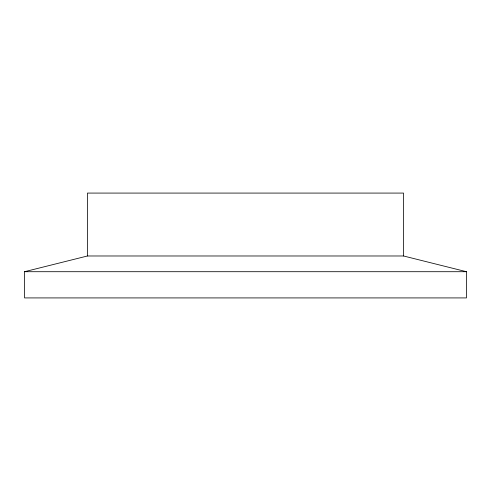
<?xml version="1.0" encoding="UTF-8"?>
<svg xmlns="http://www.w3.org/2000/svg" width="491" height="491" viewBox="0 0 491 491"><rect width="100%" height="100%" fill="white"/><g stroke="black" fill="none" stroke-linecap="round" stroke-linejoin="round"><path stroke-width="0.74" d="M24.55 271.707L87.453 255.983L403.547 255.983L466.45 271.707L466.45 297.92L24.55 297.92L24.55 271.707L466.45 271.707M403.547 255.983L403.547 193.08L87.453 193.08L87.453 255.983"/></g></svg>
